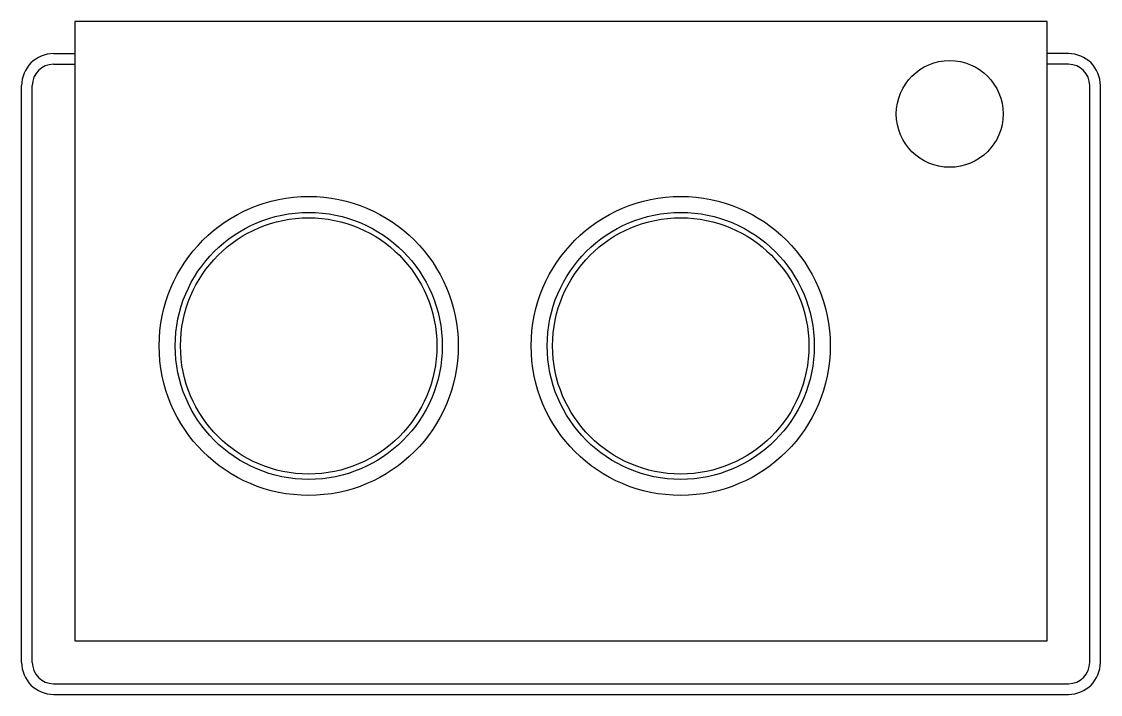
# Model space of a CAD drawing. Extents: x -42.27 to -41.26, y 42.07 to 42.7.
import ezdxf

# ---------------------------------------------------------------- set-up
doc = ezdxf.new("R2010")
doc.units = 0
doc.header["$LTSCALE"] = 0.5
doc.header["$MEASUREMENT"] = 0
doc.layers.add('A-PECAS', color=2, linetype='CONTINUOUS')

msp = doc.modelspace()

# ---------------------------------------------------------------- linework, layer by layer
at = {"layer": 'A-PECAS', "ltscale": 0.5}
for p, q in [((-42.2398, 42.6652), (-42.2198, 42.6652)), ((-41.2898, 42.6652), (-41.3098, 42.6652)), ((-42.2398, 42.6552), (-42.2198, 42.6552)), ((-41.2898, 42.6552), (-41.3098, 42.6552)), ((-42.2698, 42.0952), (-42.2698, 42.6352)), ((-42.2598, 42.0952), (-42.2598, 42.6352)), ((-41.2698, 42.0952), (-41.2698, 42.6352)), ((-41.2598, 42.0952), (-41.2598, 42.6352)), ((-42.2398, 42.0752), (-41.2898, 42.0752)), ((-42.2398, 42.0652), (-41.2898, 42.0652))]:
    msp.add_line(p, q, dxfattribs=at)
msp.add_lwpolyline([(-42.2198, 42.1152), (-41.3098, 42.1152), (-41.3098, 42.6952), (-42.2198, 42.6952)], close=True, dxfattribs=at)
at = {"layer": 'A-PECAS', "color": 1, "ltscale": 0.5}
for centre, radius in [((-41.4009, 42.6087), 0.05), ((-42.001, 42.3915), 0.125), ((-42.001, 42.3915), 0.12), ((-41.6527, 42.3915), 0.125), ((-41.6527, 42.3915), 0.12)]:
    msp.add_circle(centre, radius, dxfattribs=at)
at = {"layer": 'A-PECAS', "ltscale": 0.5}
for centre in [(-42.001, 42.3915), (-41.6527, 42.3915)]:
    msp.add_circle(centre, 0.14, dxfattribs=at)
for centre, radius, start, end in [((-42.2398, 42.6352), 0.03, 90, 180), ((-41.2898, 42.6352), 0.03, 0, 90), ((-42.2398, 42.6352), 0.02, 90, 180), ((-41.2898, 42.6352), 0.02, 0, 90), ((-42.2398, 42.0952), 0.03, 180, 270), ((-42.2398, 42.0952), 0.02, 180, 270), ((-41.2898, 42.0952), 0.03, 270, 0), ((-41.2898, 42.0952), 0.02, 270, 0)]:
    msp.add_arc(centre, radius, start, end, dxfattribs=at)

doc.saveas('drawing.dxf')
